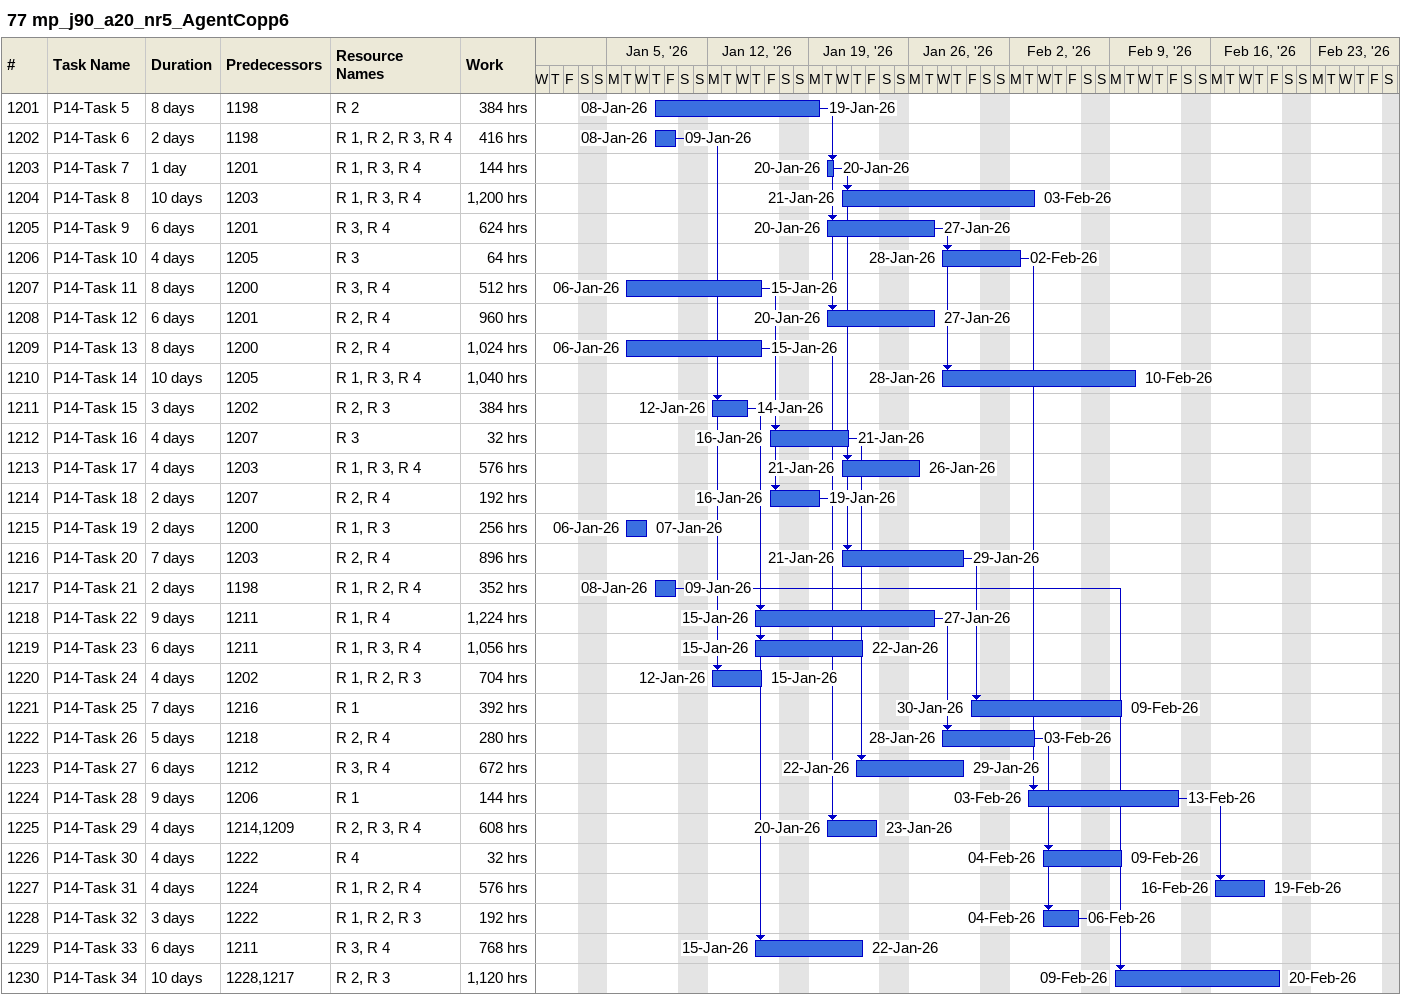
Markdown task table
77 mp_j90_a20_nr5_AgentCopp6

| ID | Task | Duration | Start | Finish | Predecessors | Resources | Work (h) |
|---|---|---|---|---|---|---|---|
| 1201 | P14-Task 5 | 8d | 2026-01-08 | 2026-01-19 | 1198 | R 2 | 384 |
| 1202 | P14-Task 6 | 2d | 2026-01-08 | 2026-01-09 | 1198 | R 1, R 2, R 3, R 4 | 416 |
| 1203 | P14-Task 7 | 1d | 2026-01-20 | 2026-01-20 | 1201 | R 1, R 3, R 4 | 144 |
| 1204 | P14-Task 8 | 10d | 2026-01-21 | 2026-02-03 | 1203 | R 1, R 3, R 4 | 1200 |
| 1205 | P14-Task 9 | 6d | 2026-01-20 | 2026-01-27 | 1201 | R 3, R 4 | 624 |
| 1206 | P14-Task 10 | 4d | 2026-01-28 | 2026-02-02 | 1205 | R 3 | 64 |
| 1207 | P14-Task 11 | 8d | 2026-01-06 | 2026-01-15 | 1200 | R 3, R 4 | 512 |
| 1208 | P14-Task 12 | 6d | 2026-01-20 | 2026-01-27 | 1201 | R 2, R 4 | 960 |
| 1209 | P14-Task 13 | 8d | 2026-01-06 | 2026-01-15 | 1200 | R 2, R 4 | 1024 |
| 1210 | P14-Task 14 | 10d | 2026-01-28 | 2026-02-10 | 1205 | R 1, R 3, R 4 | 1040 |
| 1211 | P14-Task 15 | 3d | 2026-01-12 | 2026-01-14 | 1202 | R 2, R 3 | 384 |
| 1212 | P14-Task 16 | 4d | 2026-01-16 | 2026-01-21 | 1207 | R 3 | 32 |
| 1213 | P14-Task 17 | 4d | 2026-01-21 | 2026-01-26 | 1203 | R 1, R 3, R 4 | 576 |
| 1214 | P14-Task 18 | 2d | 2026-01-16 | 2026-01-19 | 1207 | R 2, R 4 | 192 |
| 1215 | P14-Task 19 | 2d | 2026-01-06 | 2026-01-07 | 1200 | R 1, R 3 | 256 |
| 1216 | P14-Task 20 | 7d | 2026-01-21 | 2026-01-29 | 1203 | R 2, R 4 | 896 |
| 1217 | P14-Task 21 | 2d | 2026-01-08 | 2026-01-09 | 1198 | R 1, R 2, R 4 | 352 |
| 1218 | P14-Task 22 | 9d | 2026-01-15 | 2026-01-27 | 1211 | R 1, R 4 | 1224 |
| 1219 | P14-Task 23 | 6d | 2026-01-15 | 2026-01-22 | 1211 | R 1, R 3, R 4 | 1056 |
| 1220 | P14-Task 24 | 4d | 2026-01-12 | 2026-01-15 | 1202 | R 1, R 2, R 3 | 704 |
| 1221 | P14-Task 25 | 7d | 2026-01-30 | 2026-02-09 | 1216 | R 1 | 392 |
| 1222 | P14-Task 26 | 5d | 2026-01-28 | 2026-02-03 | 1218 | R 2, R 4 | 280 |
| 1223 | P14-Task 27 | 6d | 2026-01-22 | 2026-01-29 | 1212 | R 3, R 4 | 672 |
| 1224 | P14-Task 28 | 9d | 2026-02-03 | 2026-02-13 | 1206 | R 1 | 144 |
| 1225 | P14-Task 29 | 4d | 2026-01-20 | 2026-01-23 | 1214, 1209 | R 2, R 3, R 4 | 608 |
| 1226 | P14-Task 30 | 4d | 2026-02-04 | 2026-02-09 | 1222 | R 4 | 32 |
| 1227 | P14-Task 31 | 4d | 2026-02-16 | 2026-02-19 | 1224 | R 1, R 2, R 4 | 576 |
| 1228 | P14-Task 32 | 3d | 2026-02-04 | 2026-02-06 | 1222 | R 1, R 2, R 3 | 192 |
| 1229 | P14-Task 33 | 6d | 2026-01-15 | 2026-01-22 | 1211 | R 3, R 4 | 768 |
| 1230 | P14-Task 34 | 10d | 2026-02-09 | 2026-02-20 | 1228, 1217 | R 2, R 3 | 1120 |
